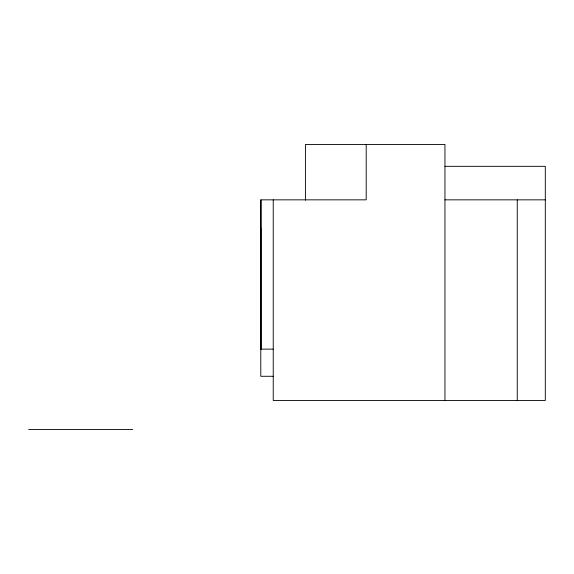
<?xml version="1.0" encoding="UTF-8"?>
<svg xmlns="http://www.w3.org/2000/svg" width="574" height="574" viewBox="0 0 574 574"><rect width="100%" height="100%" fill="white"/><g stroke="black" fill="none" stroke-linecap="round" stroke-linejoin="round"><path stroke-width="0.86" d="M260.79 227.856L260.79 376.286L273.238 376.286M273.238 349.128L260.926 349.128L260.926 199.845L366.198 199.845L366.198 144.469M444.95 166.324L545.3 166.324L545.3 400.494L273.238 400.494L273.231 199.845M444.95 199.845L545.3 199.845M28.7 429.531L132.673 429.531M517.253 199.845L517.253 400.494M444.95 400.494L444.95 144.469L305.418 144.469L305.418 200.211M260.926 199.845L260.926 349.128"/></g></svg>
